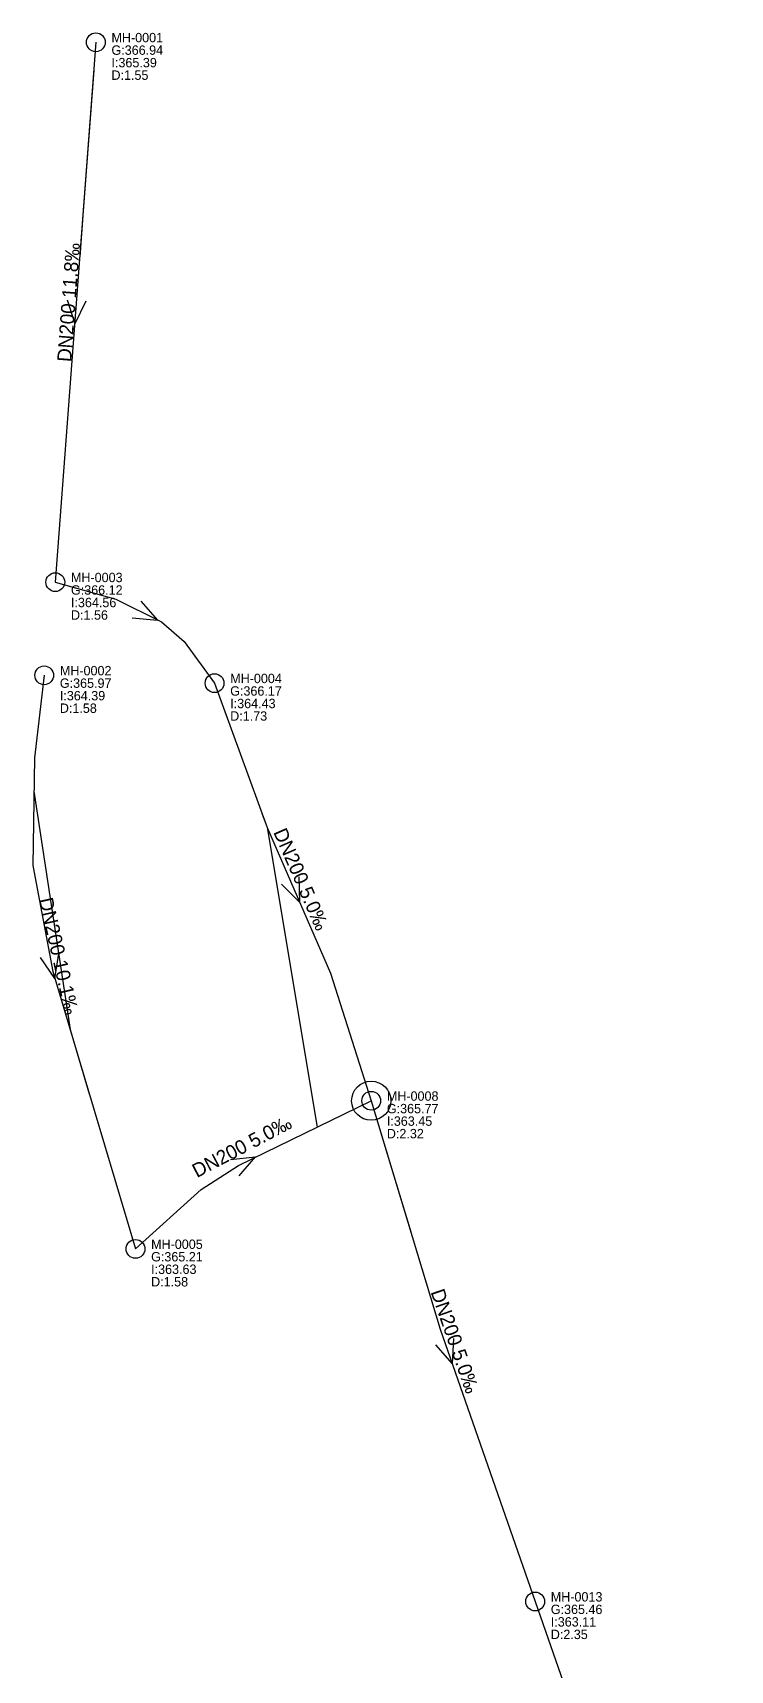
# Model space of a CAD drawing. Header units: metres. Extents: x 449913 to 451990, y 2566939 to 2570822.
# Drawn here: x 449913.2 to 450002.4, y 2570612.6 to 2570821.9 of the extents above; entities that cross this region are included whole.
import ezdxf
from ezdxf.enums import TextEntityAlignment as Align

# ---------------------------------------------------------------- set-up
doc = ezdxf.new("R2010")
doc.units = ezdxf.units.M
for name, color, linetype in [('SEW-DROP', 6, 'Continuous'), ('SEW-LABEL', 2, 'Continuous'), ('SEW-MH', 7, 'Continuous'), ('SEW-MH-LABEL', 8, 'Continuous'), ('SEW-PIPE-DN200', 3, 'Continuous'), ('SEW-RIDER', 8, 'Continuous')]:
    doc.layers.add(name, color=color, linetype=linetype)

msp = doc.modelspace()

# ---------------------------------------------------------------- linework, layer by layer
at = {"layer": 'SEW-DROP'}
msp.add_circle((449956.45, 2570685.36), 2.5, dxfattribs=at)
at = {"layer": 'SEW-LABEL'}
for p, q in [((449917.57, 2570787.76), (449918.54, 2570784.68)), ((449919.96, 2570787.58), (449918.54, 2570784.68)), ((449926.98, 2570749.24), (449929.12, 2570746.82)), ((449925.9, 2570747.09), (449929.12, 2570746.82)), ((449947.18, 2570713.99), (449947.28, 2570710.76)), ((449944.98, 2570713.03), (449947.28, 2570710.76)), ((449914.14, 2570703.66), (449915.97, 2570701)), ((449916.48, 2570704.2), (449915.97, 2570701)), ((449938.44, 2570677.87), (449941.65, 2570678.21)), ((449939.55, 2570675.75), (449941.65, 2570678.21)), ((449964.69, 2570654.17), (449966.81, 2570651.73)), ((449966.95, 2570654.96), (449966.81, 2570651.73))]:
    msp.add_line(p, q, dxfattribs=at)
at = {"layer": 'SEW-MH'}
for centre in [(449921.24, 2570820.68), (449916.06, 2570751.66), (449914.64, 2570739.75), (449936.42, 2570738.75), (449956.45, 2570685.36), (449926.31, 2570666.42), (449977.41, 2570621.34)]:
    msp.add_circle(centre, 1.2, dxfattribs=at)
at = {"layer": 'SEW-PIPE-DN200'}
for points in [[(449921.24, 2570820.68), (449916.06, 2570751.66)], [(449916.06, 2570751.66), (449923.78, 2570749.49), (449929.63, 2570746.57), (449932.55, 2570744.07), (449936.42, 2570738.75), (449936.42, 2570738.75)], [(449914.64, 2570739.75), (449913.38, 2570729.22), (449913.17, 2570715.44), (449915.75, 2570701.9), (449926.31, 2570666.42)], [(449936.42, 2570738.75), (449943.13, 2570720.29), (449951.24, 2570701.66), (449956.45, 2570685.36)], [(449926.31, 2570666.42), (449934.72, 2570674.02), (449939.49, 2570677.1), (449956.45, 2570685.36)], [(449956.45, 2570685.36), (449965.26, 2570656.18), (449977.41, 2570621.34)], [(449977.41, 2570621.34), (449992.17, 2570579.02), (449997.94, 2570564.54), (450002.36, 2570556.02)]]:
    msp.add_lwpolyline(points, dxfattribs=at)
at = {"layer": 'SEW-RIDER'}
for points in [[(449920.98, 2570817.12), (449919.62, 2570799.12), (449919.18, 2570793.24)], [(449913.32, 2570724.92), (449917.97, 2570694.45), (449920.4, 2570686.26)], [(449942.46, 2570722.11), (449943.13, 2570720.29), (449949.54, 2570681.99)], [(449957.52, 2570681.83), (449958.5, 2570678.56), (449961.51, 2570668.59)]]:
    msp.add_lwpolyline(points, dxfattribs=at)

# ---------------------------------------------------------------- texts
at = {"layer": 'SEW-LABEL'}
for s, rotation, p in [('DN200 11.8‰', 85.7074, (449918.65, 2570787.37)), ('DN200 5.0‰', -66.4725, (449946.68, 2570713.33)), ('DN200 10.1‰', -77.1764, (449915.64, 2570703.67)), ('DN200 5.0‰', 27.807, (449940.32, 2570678.71)), ('DN200 5.0‰', -70.7708, (449966.32, 2570654.35))]:
    msp.add_text(s, height=1.8, rotation=rotation, dxfattribs=at).set_placement(p, align=Align.CENTER)
at = {"layer": 'SEW-MH-LABEL'}
for s, p in [('MH-0001', (449923.24, 2570820.68)), ('G:366.94', (449923.24, 2570819.08)), ('I:365.39', (449923.24, 2570817.48)), ('D:1.55', (449923.24, 2570815.88)), ('MH-0003', (449918.06, 2570751.66)), ('G:366.12', (449918.06, 2570750.06)), ('I:364.56', (449918.06, 2570748.46)), ('D:1.56', (449918.06, 2570746.86)), ('MH-0002', (449916.64, 2570739.75)), ('G:365.97', (449916.64, 2570738.15)), ('MH-0004', (449938.42, 2570738.75)), ('I:364.39', (449916.64, 2570736.55)), ('G:366.17', (449938.42, 2570737.15)), ('I:364.43', (449938.42, 2570735.55)), ('D:1.58', (449916.64, 2570734.95)), ('D:1.73', (449938.42, 2570733.95)), ('MH-0008', (449958.45, 2570685.36)), ('G:365.77', (449958.45, 2570683.76)), ('I:363.45', (449958.45, 2570682.16)), ('D:2.32', (449958.45, 2570680.56)), ('MH-0005', (449928.31, 2570666.42)), ('G:365.21', (449928.31, 2570664.82)), ('I:363.63', (449928.31, 2570663.22)), ('D:1.58', (449928.31, 2570661.62)), ('MH-0013', (449979.41, 2570621.34)), ('G:365.46', (449979.41, 2570619.74)), ('D:2.35', (449979.41, 2570616.54)), ('I:363.11', (449979.41, 2570618.14))]:
    msp.add_text(s, height=1.2, dxfattribs=at).set_placement(p)

doc.saveas('drawing.dxf')
